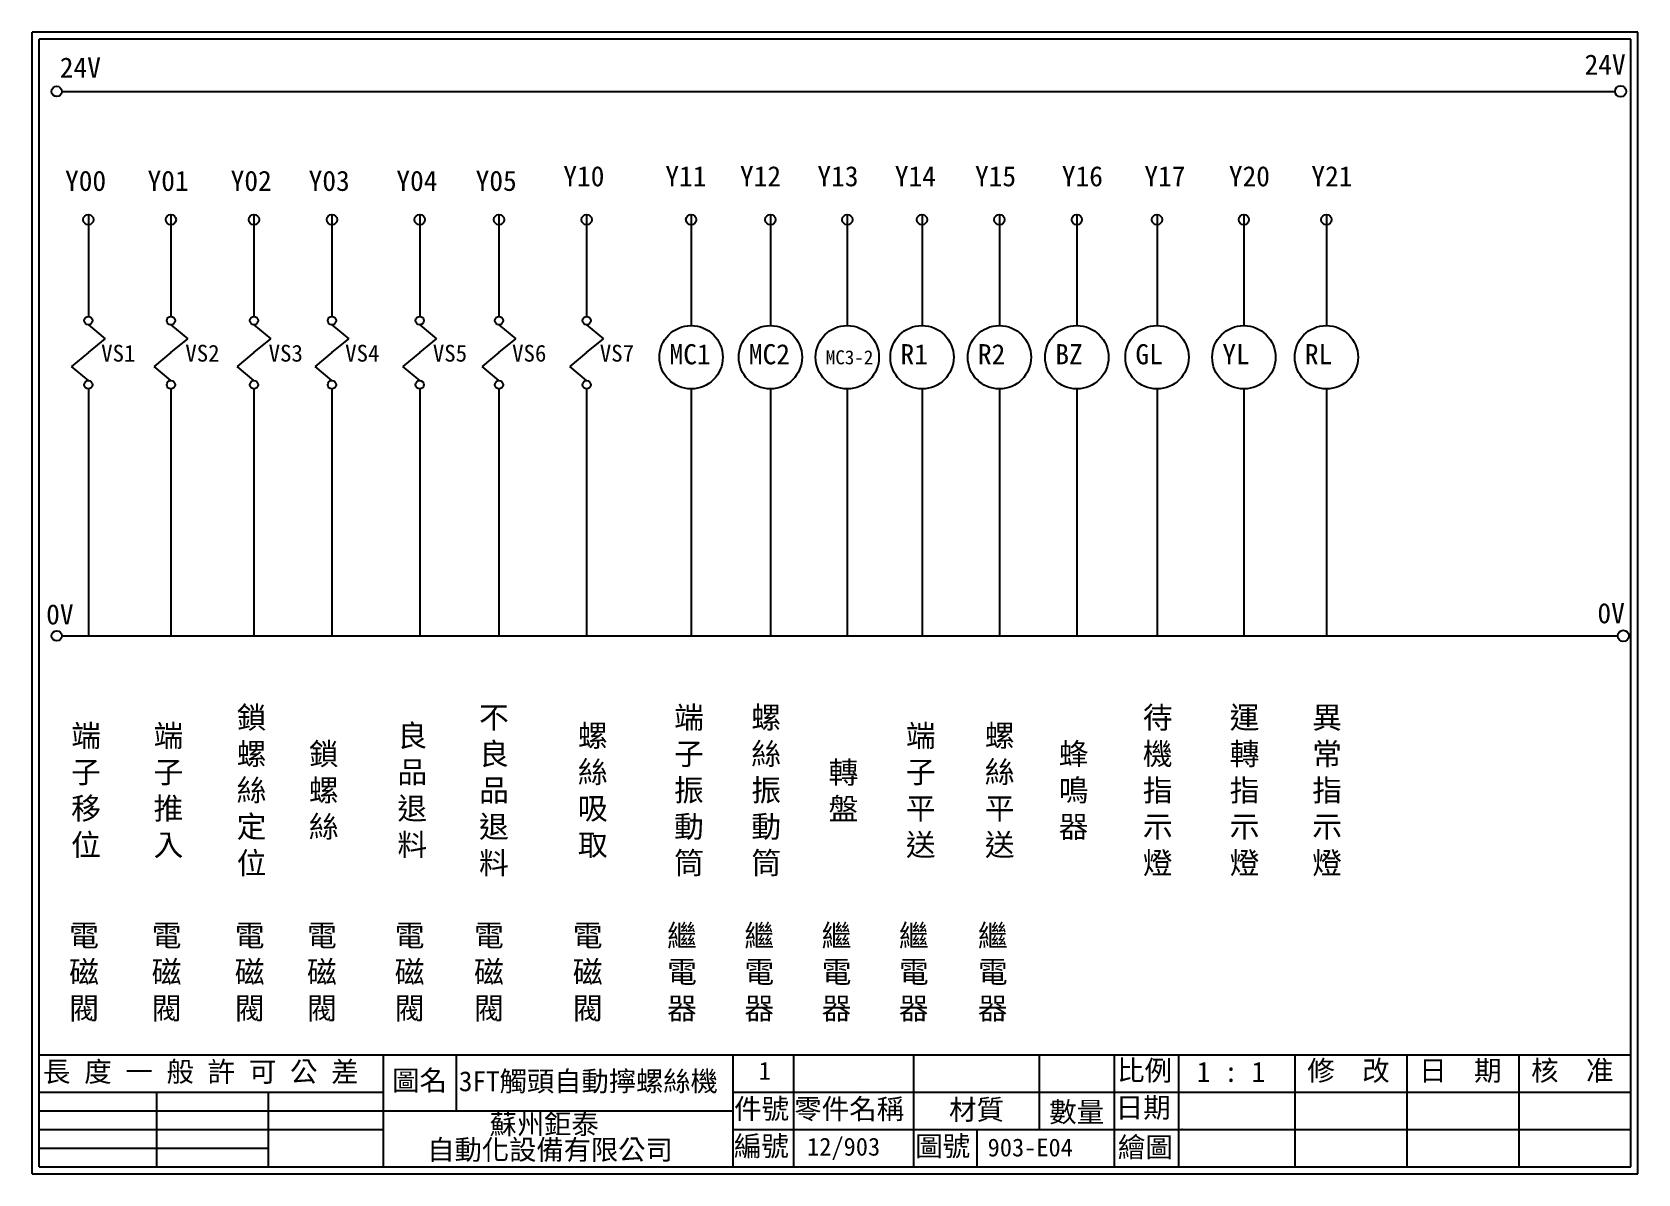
# Model space of a CAD drawing. Extents: x 1092 to 1379, y 1199 to 1403.
import ezdxf

# ---------------------------------------------------------------- set-up
doc = ezdxf.new("R2010")
doc.units = 0
doc.layers.get('0').update_dxf_attribs({"linetype": 'CONTINUOUS'})
for name, color, linetype in [('圖框層', 7, 'CONTINUOUS'), ('文字層', 4, 'CONTINUOUS'), ('標尺寸層', 3, 'CONTINUOUS')]:
    doc.layers.add(name, color=color, linetype=linetype)
doc.styles.add('CNS', font='romanc.shx', dxfattribs={"bigfont": 'chineset.shx'})
doc.styles.add('STSL', font='kaiu.ttf')

msp = doc.modelspace()

# ---------------------------------------------------------------- linework, layer by layer
for centre in [(1375.54, 1392.27), (1376.02, 1295)]:
    msp.add_circle(centre, 1)
at = {"layer": '圖框層', "color": 7}
for p, q in [((1378.63, 1402.85), (1091.63, 1402.85)), ((1091.63, 1198.88), (1091.63, 1402.85)), ((1377.38, 1401.6), (1092.88, 1401.6)), ((1092.88, 1200.13), (1092.88, 1401.6)), ((1377.38, 1200.13), (1377.38, 1401.6)), ((1378.63, 1198.88), (1378.63, 1402.85)), ((1092.88, 1220.13), (1203.36, 1220.13)), ((1154.42, 1200.13), (1154.42, 1220.13)), ((1167.45, 1210.13), (1167.45, 1220.13)), ((1203.36, 1220.13), (1377.38, 1220.13)), ((1216.9, 1200.13), (1216.9, 1220.13)), ((1227.78, 1200.13), (1227.78, 1220.13)), ((1249.2, 1200.13), (1249.2, 1220.13)), ((1271.68, 1206.8), (1271.68, 1220.13)), ((1285.09, 1200.13), (1285.09, 1220.13)), ((1296.57, 1200.13), (1296.57, 1220.13)), ((1317.38, 1200.13), (1317.38, 1220.13)), ((1337.38, 1200.13), (1337.38, 1220.13)), ((1357.38, 1200.13), (1357.38, 1220.13)), ((1092.88, 1213.46), (1154.42, 1213.46)), ((1113.92, 1200.13), (1113.92, 1213.46)), ((1133.86, 1200.13), (1133.86, 1213.46)), ((1216.9, 1213.46), (1377.38, 1213.46)), ((1092.88, 1210.13), (1156.91, 1210.13)), ((1156.91, 1210.13), (1216.9, 1210.13)), ((1092.88, 1206.8), (1154.42, 1206.8)), ((1216.9, 1206.8), (1377.38, 1206.8)), ((1260.51, 1200.13), (1260.51, 1206.8)), ((1092.88, 1203.47), (1133.86, 1203.47)), ((1092.88, 1200.13), (1377.38, 1200.13)), ((1091.63, 1198.88), (1378.63, 1198.88))]:
    msp.add_line(p, q, dxfattribs=at)
at = {"layer": '圖框層', "color": 4}
msp.add_point((1297.17, 1206.8), dxfattribs=at)
at = {"layer": '標尺寸層', "color": 7}
for p, q in [((1096.95, 1392.27), (1374.54, 1392.27)), ((1101.68, 1370.27), (1101.68, 1352.07)), ((1116.43, 1370.27), (1116.43, 1352.07)), ((1131.28, 1370.27), (1131.28, 1352.07)), ((1145.22, 1370.27), (1145.22, 1352.07)), ((1160.9, 1370.27), (1160.9, 1352.07)), ((1175.07, 1370.27), (1175.07, 1352.07)), ((1190.74, 1370.27), (1190.74, 1352.07)), ((1209.41, 1370.27), (1209.41, 1350.44)), ((1223.58, 1370.27), (1223.58, 1350.44)), ((1237.33, 1370.27), (1237.33, 1350.44)), ((1250.68, 1370.27), (1250.68, 1350.44)), ((1264.51, 1370.27), (1264.51, 1350.44)), ((1278.35, 1370.27), (1278.35, 1350.44)), ((1292.68, 1370.27), (1292.68, 1350.44)), ((1308.2, 1370.27), (1308.2, 1350.44)), ((1322.95, 1370.27), (1322.95, 1350.44)), ((1101.68, 1350.57), (1104.68, 1348.08)), ((1116.43, 1350.57), (1119.43, 1348.08)), ((1131.28, 1350.57), (1134.28, 1348.08)), ((1145.22, 1350.57), (1148.22, 1348.08)), ((1160.9, 1350.57), (1163.9, 1348.08)), ((1175.07, 1350.57), (1178.07, 1348.08)), ((1190.74, 1350.57), (1193.74, 1348.08)), ((1101.68, 1345.59), (1104.68, 1348.08)), ((1116.43, 1345.59), (1119.43, 1348.08)), ((1131.28, 1345.59), (1134.28, 1348.08)), ((1145.22, 1345.59), (1148.22, 1348.08)), ((1160.9, 1345.59), (1163.9, 1348.08)), ((1175.07, 1345.59), (1178.07, 1348.08)), ((1190.74, 1345.59), (1193.74, 1348.08)), ((1101.68, 1345.59), (1098.67, 1343.1)), ((1116.43, 1345.59), (1113.42, 1343.1)), ((1131.28, 1345.59), (1128.27, 1343.1)), ((1145.22, 1345.59), (1142.22, 1343.1)), ((1160.9, 1345.59), (1157.89, 1343.1)), ((1175.07, 1345.59), (1172.06, 1343.1)), ((1190.74, 1345.59), (1187.73, 1343.1)), ((1101.68, 1340.61), (1098.67, 1343.1)), ((1116.43, 1340.61), (1113.42, 1343.1)), ((1131.28, 1340.61), (1128.27, 1343.1)), ((1145.22, 1340.61), (1142.22, 1343.1)), ((1160.9, 1340.61), (1157.89, 1343.1)), ((1175.07, 1340.61), (1172.06, 1343.1)), ((1190.74, 1340.61), (1187.73, 1343.1)), ((1101.68, 1339.11), (1101.68, 1295)), ((1116.43, 1339.11), (1116.43, 1295)), ((1131.28, 1339.11), (1131.28, 1295)), ((1145.22, 1339.11), (1145.22, 1295)), ((1160.9, 1339.11), (1160.9, 1295)), ((1175.07, 1339.11), (1175.07, 1295)), ((1190.74, 1339.11), (1190.74, 1295)), ((1209.41, 1339.11), (1209.41, 1295)), ((1223.58, 1339.11), (1223.58, 1295)), ((1237.33, 1339.11), (1237.33, 1295)), ((1250.68, 1339.11), (1250.68, 1295)), ((1264.51, 1339.11), (1264.51, 1295)), ((1278.35, 1339.11), (1278.35, 1295)), ((1292.68, 1339.11), (1292.68, 1295)), ((1308.2, 1339.11), (1308.2, 1295)), ((1322.95, 1339.11), (1322.95, 1295)), ((1097.15, 1295), (1375.02, 1295))]:
    msp.add_line(p, q, dxfattribs=at)
for centre, radius in [((1096.02, 1392.27), 0.92), ((1101.68, 1369.35), 0.92), ((1116.43, 1369.35), 0.92), ((1131.28, 1369.35), 0.92), ((1145.22, 1369.35), 0.92), ((1160.9, 1369.35), 0.92), ((1175.07, 1369.35), 0.92), ((1190.74, 1369.35), 0.92), ((1209.41, 1369.35), 0.92), ((1223.58, 1369.35), 0.92), ((1237.33, 1369.35), 0.92), ((1250.68, 1369.35), 0.92), ((1264.51, 1369.35), 0.92), ((1278.35, 1369.35), 0.92), ((1292.68, 1369.35), 0.92), ((1308.2, 1369.35), 0.92), ((1322.95, 1369.35), 0.92), ((1101.68, 1351.32), 0.751), ((1116.43, 1351.32), 0.751), ((1131.28, 1351.32), 0.751), ((1145.22, 1351.32), 0.751), ((1160.9, 1351.32), 0.751), ((1175.07, 1351.32), 0.751), ((1190.74, 1351.32), 0.751), ((1209.41, 1344.77), 5.66), ((1223.58, 1344.77), 5.66), ((1237.33, 1344.77), 5.66), ((1250.68, 1344.77), 5.66), ((1264.51, 1344.77), 5.66), ((1278.35, 1344.77), 5.66), ((1292.68, 1344.77), 5.66), ((1308.2, 1344.77), 5.66), ((1322.95, 1344.77), 5.66), ((1101.68, 1339.86), 0.751), ((1116.43, 1339.86), 0.751), ((1131.28, 1339.86), 0.751), ((1145.22, 1339.86), 0.751), ((1160.9, 1339.86), 0.751), ((1175.07, 1339.86), 0.751), ((1190.74, 1339.86), 0.751), ((1096.02, 1295), 0.92)]:
    msp.add_circle(centre, radius, dxfattribs=at)

# ---------------------------------------------------------------- texts
at = {"layer": '圖框層', "color": 4, "style": 'STSL'}
for s, height, p in [('24V', 3.6, (1096.57, 1394.73)), ('24V', 3.6, (1369.1, 1395.26)), ('Y00', 3.6, (1097.51, 1374.49)), ('Y01', 3.6, (1112.26, 1374.49)), ('Y02', 3.6, (1127.11, 1374.49)), ('Y03', 3.6, (1141.05, 1374.49)), ('Y04', 3.6, (1156.73, 1374.49)), ('Y05', 3.6, (1170.9, 1374.49)), ('Y10', 3.6, (1186.57, 1375.31)), ('Y11', 3.6, (1204.8, 1375.31)), ('Y12', 3.6, (1218.14, 1375.31)), ('Y13', 3.6, (1231.98, 1375.31)), ('Y14', 3.6, (1245.82, 1375.31)), ('Y15', 3.6, (1260.15, 1375.31)), ('Y16', 3.6, (1275.67, 1375.31)), ('Y17', 3.6, (1290.42, 1375.31)), ('Y20', 3.6, (1305.52, 1375.31)), ('Y21', 3.6, (1320.27, 1375.31)), ('VS1', 3, (1103.97, 1343.99)), ('VS2', 3, (1119.01, 1343.99)), ('VS3', 3, (1133.9, 1343.99)), ('VS4', 3, (1147.58, 1343.99)), ('VS5', 3, (1163.25, 1343.99)), ('VS6', 3, (1177.42, 1343.99)), ('VS7', 3, (1193.09, 1343.99)), ('MC1', 3.6, (1205.56, 1343.51)), ('MC2', 3.6, (1219.73, 1343.51)), ('MC3-2', 2.5, (1233.48, 1343.51)), ('R1', 3.6, (1246.83, 1343.51)), ('R2', 3.6, (1260.67, 1343.51)), ('BZ', 3.6, (1274.51, 1343.51)), ('GL', 3.6, (1288.83, 1343.51)), ('YL', 3.6, (1304.36, 1343.51)), ('RL', 3.6, (1319.1, 1343.51)), ('0V', 3.6, (1094.14, 1297.04)), ('0V', 3.6, (1371.4, 1297.25)), ('    長 度 一 般 許 可 公 差', 3.6, (1083.77, 1215.34)), ('圖名', 3.6, (1155.96, 1213.78)), ('3FT觸頭自動擰螺絲機', 3.5739, (1167.9, 1213.65)), ('比例', 3.6, (1285.55, 1215.56)), ('修  改', 3.6, (1319.54, 1215.54)), ('日  期', 3.6, (1339.54, 1215.54)), ('核  准', 3.6, (1359.54, 1215.54)), ('件號', 3.6, (1217.11, 1208.7)), ('零件名稱', 3.6, (1227.84, 1208.69)), ('材質', 3.6, (1255.51, 1208.56)), ('數量', 3.6, (1273.42, 1208.13)), ('日期', 3.6, (1285.29, 1208.93)), ('蘇州鉅泰', 3.574, (1173.39, 1205.99)), ('自動化設備有限公司', 3.574, (1162.26, 1201.41)), ('編號', 3.6, (1217.06, 1202.04)), ('12/903', 3.2, (1230.14, 1202.14)), ('圖號', 3.6, (1249.47, 1202.04)), ('繪圖', 3.6, (1285.68, 1201.85))]:
    msp.add_text(s, height=height, dxfattribs=at).set_placement(p)
at = {"layer": '文字層', "color": 4, "style": 'STSL'}
for s, height, p in [('1 ', 3.2, (1221.48, 1215.69)), ('1 : 1', 3.599, (1299.78, 1215.31)), ('903-E04', 3.2, (1262.41, 1202))]:
    msp.add_text(s, height=height, dxfattribs=at).set_placement(p)
at = {"layer": '標尺寸層', "color": 7, "char_height": 3.9, "attachment_point": 5, "style": 'CNS'}
for s, insert, width in [('{\\fDFKai-SB|b0|i0|c136|p65;鎖螺絲定位}', (1130.85, 1267.21), 2.8481), ('{\\fDFKai-SB|b0|i0|c136|p65;端子振動筒}', (1209.02, 1267.21), 2.8481), ('{\\fDFKai-SB|b0|i0|c136|p65;螺絲振動筒}', (1222.83, 1267.21), 2.8481), ('{\\fDFKai-SB|b0|i0|c136|p65;待機指示燈}', (1292.81, 1267.21), 2.8481), ('{\\fDFKai-SB|b0|i0|c136|p65;運轉指示燈}', (1308.33, 1267.21), 2.8481), ('{\\fDFKai-SB|b0|i0|c136|p65;不良品退料}', (1174.17, 1267.21), 2.8481), ('{\\fDFKai-SB|b0|i0|c136|p65;異常指示燈}', (1323.08, 1267.21), 2.8481), ('{\\fDFKai-SB|b0|i0|c136|p65;端子移位}', (1101.26, 1267.21), 2.8481), ('{\\fDFKai-SB|b0|i0|c136|p65;端子推入}', (1116, 1267.21), 2.8481), ('{\\fDFKai-SB|b0|i0|c136|p65;良品退料}', (1159.58, 1267.21), 2.8481), ('{\\fDFKai-SB|b0|i0|c136|p65;螺絲吸取}', (1191.84, 1267.21), 2.8481), ('{\\fDFKai-SB|b0|i0|c136|p65;端子平送}', (1250.45, 1267.21), 2.8481), ('{\\fDFKai-SB|b0|i0|c136|p65;螺絲平送}', (1264.57, 1267.21), 2.8481), ('{\\fDFKai-SB|b0|i0|c136|p65;鎖螺絲}', (1143.76, 1267.21), 2.8481), ('{\\fDFKai-SB|b0|i0|c136|p65;蜂鳴器}', (1277.77, 1267.21), 2.8481), ('{\\fDFKai-SB|b0|i0|c136|p65;轉盤}', (1236.64, 1267.21), 2.8481), ('{\\fDFKai-SB|b0|i0|c136|p65;電磁閥}', (1100.91, 1234.75), 8.6627), ('{\\fDFKai-SB|b0|i0|c136|p65;電磁閥}', (1115.66, 1234.75), 8.6627), ('{\\fDFKai-SB|b0|i0|c136|p65;電磁閥}', (1130.51, 1234.75), 8.6627), ('{\\fDFKai-SB|b0|i0|c136|p65;電磁閥}', (1143.42, 1234.75), 8.6627), ('{\\fDFKai-SB|b0|i0|c136|p65;電磁閥}', (1159.1, 1234.75), 8.6627), ('{\\fDFKai-SB|b0|i0|c136|p65;電磁閥}', (1173.27, 1234.75), 8.6627), ('{\\fDFKai-SB|b0|i0|c136|p65;電磁閥}', (1190.93, 1234.75), 8.6627), ('{\\fDFKai-SB|b0|i0|c136|p65;繼電器}', (1207.78, 1234.75), 8.6627), ('{\\fDFKai-SB|b0|i0|c136|p65;繼電器}', (1221.59, 1234.75), 8.6627), ('{\\fDFKai-SB|b0|i0|c136|p65;繼電器}', (1235.4, 1234.75), 8.6627), ('{\\fDFKai-SB|b0|i0|c136|p65;繼電器}', (1249.21, 1234.75), 8.6627), ('{\\fDFKai-SB|b0|i0|c136|p65;繼電器}', (1263.33, 1234.75), 8.6627)]:
    msp.add_mtext(s, dxfattribs=dict(at, insert=insert, width=width))

doc.saveas('drawing.dxf')
